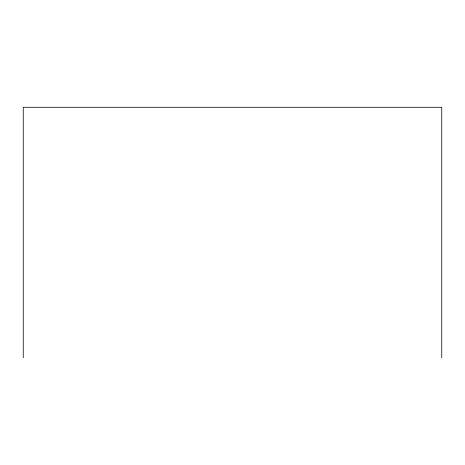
<?xml version="1.0" encoding="UTF-8"?>
<svg xmlns="http://www.w3.org/2000/svg" width="465" height="465" viewBox="0 0 465 465"><rect width="100%" height="100%" fill="white"/><g stroke="black" fill="none" stroke-linecap="round" stroke-linejoin="round"><path stroke-width="0.7" d="M441.75 357.719L441.75 107.281L23.25 107.281L23.25 357.719"/></g></svg>
